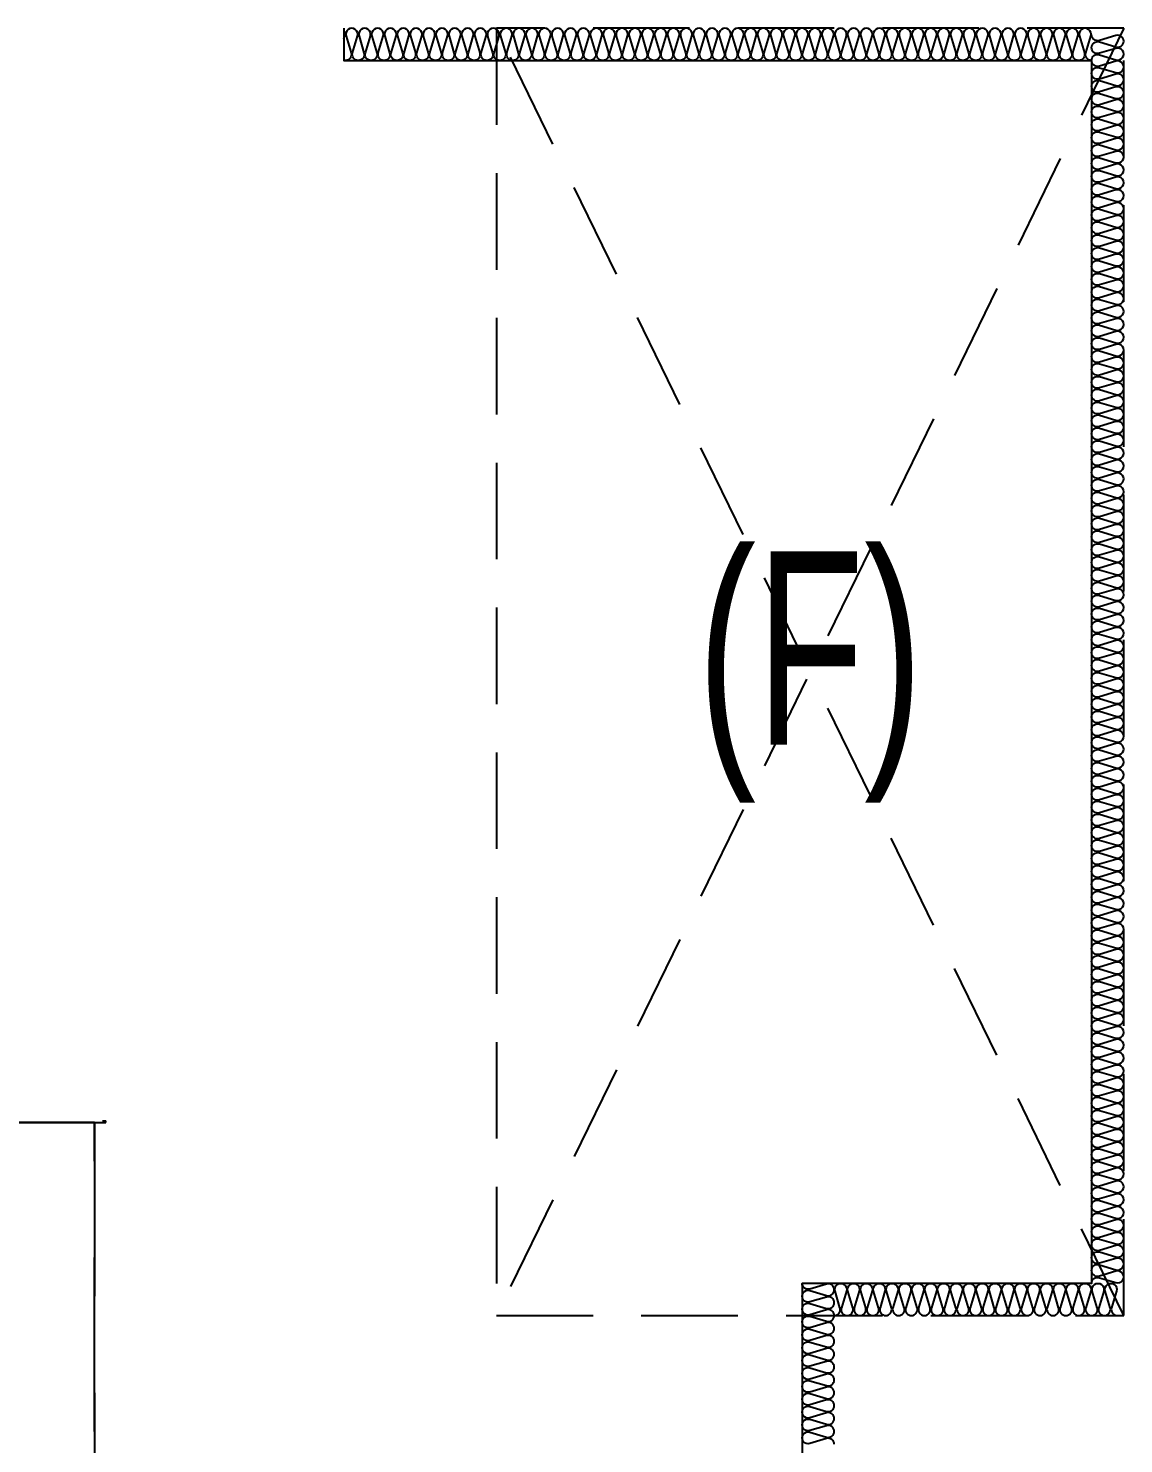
# Model space of a CAD drawing. Header units: millimetres. Extents: x 49154 to 181784, y 28275 to 149577.
# Drawn here: x 164048 to 167454, y 112307 to 116705 of the extents above; entities that cross this region are included whole.
import ezdxf
from ezdxf.enums import TextEntityAlignment as Align

# ---------------------------------------------------------------- set-up
doc = ezdxf.new("R2010")
doc.units = ezdxf.units.MM
doc.header["$LTSCALE"] = 300
for name, pattern in [('H1', [1.5, 1, -0.5]), ('HID', [2.8, 1.8, -1]), ('HIDDEN2', [0.1875, 0.125, -0.0625])]:
    doc.linetypes.add(name, pattern=pattern)
doc.layers.add('A-ETC-GEN', color=253, linetype='HIDDEN2')
doc.layers.add('ISL', color=251, linetype='Continuous')
doc.layers.add('A-ETC-소방 NOPLOT', color=163, linetype='Continuous', plot=False)
doc.styles.add('Gdim', font='')
doc.styles.get('Gdim').set_extended_font_data('Dotum')

# ---------------------------------------------------------------- blocks, each defined once
blk = doc.blocks.new('OA2')
at = {"color": 0, "linetype": 'HID'}
for p, q in [((300, -3375), (7500, -3375)), ((7500, -3375), (7500, -3375)), ((7500, -3375), (7500, -3375)), ((7500, -3375), (7500, -3375)), ((7500, -3375), (7535, -3375)), ((7500, -3375), (7500, -3375)), ((7500, -3375), (7500, -3375)), ((7525, -3370), (7535, -3370)), ((7525, -3370), (7525, -3370)), ((7535, -3375), (7535, -3370)), ((7535, -3370), (7535, -3370)), ((7535, -3375), (7535, -3375)), ((7535, -3375), (7535, -3375))]:
    blk.add_line(p, q, dxfattribs=at)
for points in [[(300, -3375), (300, -9375), (7500, -9375), (7500, -3375)], [(300, -3375), (7500, -3375), (7500, -9375), (300, -9375)]]:
    blk.add_lwpolyline(points, close=True, dxfattribs=at)

msp = doc.modelspace()

# ---------------------------------------------------------------- linework, layer by layer
at = {"layer": 'A-ETC-소방 NOPLOT', "color": 1, "linetype": 'H1'}
for p, q in [((167453.6, 116705), (165503.6, 112705)), ((167453.6, 112705), (165503.6, 116705))]:
    msp.add_line(p, q, dxfattribs=at)
at = {"layer": 'A-ETC-소방 NOPLOT', "color": 1, "linetype": 'H1', "elevation": 0}
msp.add_lwpolyline([(167453.6, 116705), (165503.6, 116705), (165503.6, 112705), (167453.6, 112705)], close=True, dxfattribs=at)
at = {"layer": 'ISL', "elevation": 0}
msp.add_lwpolyline([(165028.6, 116705), (165028.6, 116605), (167353.6, 116605), (167353.6, 112805), (166453.6, 112805), (166453.6, 111405), (167453.6, 111405), (167453.6, 108105), (166653.6, 108105), (166653.6, 107555), (166553.6, 107555)], dxfattribs=at)
for points in [[(167353.6, 116605, -0.509267), (167335.9, 116629.3), (167351.2, 116680.8, 1.372593), (167315.9, 116680.8), (167331.2, 116629.3, -0.509267), (167313.6, 116605, -0.509267), (167295.9, 116629.3), (167311.2, 116680.8, 1.372593), (167275.9, 116680.8), (167291.2, 116629.3, -0.509267), (167273.6, 116605, -0.509267), (167255.9, 116629.3), (167271.2, 116680.8, 1.372593), (167235.9, 116680.8), (167251.2, 116629.3, -0.509267), (167233.6, 116605, -0.509267), (167215.9, 116629.3), (167231.2, 116680.8, 1.372593), (167195.9, 116680.8), (167211.2, 116629.3, -0.509267), (167193.6, 116605, -0.509267), (167175.9, 116629.3), (167191.2, 116680.8, 1.372593), (167155.9, 116680.8), (167171.2, 116629.3, -0.509267), (167153.6, 116605, -0.509267), (167135.9, 116629.3), (167151.2, 116680.8, 1.372593), (167115.9, 116680.8), (167131.2, 116629.3, -0.509267), (167113.6, 116605, -0.509267), (167095.9, 116629.3), (167111.2, 116680.8, 1.372593), (167075.9, 116680.8), (167091.2, 116629.3, -0.509267), (167073.6, 116605, -0.509267), (167055.9, 116629.3), (167071.2, 116680.8, 1.372593), (167035.9, 116680.8), (167051.2, 116629.3, -0.509267), (167033.6, 116605, -0.509267), (167015.9, 116629.3), (167031.2, 116680.8, 1.372593), (166995.9, 116680.8), (167011.2, 116629.3, -0.509267), (166993.6, 116605, -0.509267), (166975.9, 116629.3), (166991.2, 116680.8, 1.372593), (166955.9, 116680.8), (166971.2, 116629.3, -0.509267), (166953.6, 116605, -0.509267), (166935.9, 116629.3), (166951.2, 116680.8, 1.372593), (166915.9, 116680.8), (166931.2, 116629.3, -0.509267), (166913.6, 116605, -0.509267), (166895.9, 116629.3), (166911.2, 116680.8, 1.372593), (166875.9, 116680.8), (166891.2, 116629.3, -0.509267), (166873.6, 116605, -0.509267), (166855.9, 116629.3), (166871.2, 116680.8, 1.372593), (166835.9, 116680.8), (166851.2, 116629.3, -0.509267), (166833.6, 116605, -0.509267), (166815.9, 116629.3), (166831.2, 116680.8, 1.372593), (166795.9, 116680.8), (166811.2, 116629.3, -0.509267), (166793.6, 116605, -0.509267), (166775.9, 116629.3), (166791.2, 116680.8, 1.372593), (166755.9, 116680.8), (166771.2, 116629.3, -0.509267), (166753.6, 116605, -0.509267), (166735.9, 116629.3), (166751.2, 116680.8, 1.372593), (166715.9, 116680.8), (166731.2, 116629.3, -0.509267), (166713.6, 116605, -0.509267), (166695.9, 116629.3), (166711.2, 116680.8, 1.372593), (166675.9, 116680.8), (166691.2, 116629.3, -0.509267), (166673.6, 116605, -0.509267), (166655.9, 116629.3), (166671.2, 116680.8, 1.372593), (166635.9, 116680.8), (166651.2, 116629.3, -0.509267), (166633.6, 116605, -0.509267), (166615.9, 116629.3), (166631.2, 116680.8, 1.372593), (166595.9, 116680.8), (166611.2, 116629.3, -0.509267), (166593.6, 116605, -0.509267), (166575.9, 116629.3), (166591.2, 116680.8, 1.372593), (166555.9, 116680.8), (166571.2, 116629.3, -0.509267), (166553.6, 116605, -0.509267), (166535.9, 116629.3), (166551.2, 116680.8, 1.372593), (166515.9, 116680.8), (166531.2, 116629.3, -0.509267), (166513.6, 116605, -0.509267), (166495.9, 116629.3), (166511.2, 116680.8, 1.372593), (166475.9, 116680.8), (166491.2, 116629.3, -0.509267), (166473.6, 116605, -0.509267), (166455.9, 116629.3), (166471.2, 116680.8, 1.372593), (166435.9, 116680.8), (166451.2, 116629.3, -0.509267), (166433.6, 116605, -0.509267), (166415.9, 116629.3), (166431.2, 116680.8, 1.372593), (166395.9, 116680.8), (166411.2, 116629.3, -0.509267), (166393.6, 116605, -0.509267), (166375.9, 116629.3), (166391.2, 116680.8, 1.372593), (166355.9, 116680.8), (166371.2, 116629.3, -0.509267), (166353.6, 116605, -0.509267), (166335.9, 116629.3), (166351.2, 116680.8, 1.372593), (166315.9, 116680.8), (166331.2, 116629.3, -0.509267), (166313.6, 116605, -0.509267), (166295.9, 116629.3), (166311.2, 116680.8, 1.372593), (166275.9, 116680.8), (166291.2, 116629.3, -0.509267), (166273.6, 116605, -0.509267), (166255.9, 116629.3), (166271.2, 116680.8, 1.372593), (166235.9, 116680.8), (166251.2, 116629.3, -0.509267), (166233.6, 116605, -0.509267), (166215.9, 116629.3), (166231.2, 116680.8, 1.372593), (166195.9, 116680.8), (166211.2, 116629.3, -0.509267), (166193.6, 116605, -0.509267), (166175.9, 116629.3), (166191.2, 116680.8, 1.372593), (166155.9, 116680.8), (166171.2, 116629.3, -0.509267), (166153.6, 116605, -0.509267), (166135.9, 116629.3), (166151.2, 116680.8, 1.372593), (166115.9, 116680.8), (166131.2, 116629.3, -0.509267), (166113.6, 116605, -0.509267), (166095.9, 116629.3), (166111.2, 116680.8, 1.372593), (166075.9, 116680.8), (166091.2, 116629.3, -0.509267), (166073.6, 116605, -0.509267), (166055.9, 116629.3), (166071.2, 116680.8, 1.372593), (166035.9, 116680.8), (166051.2, 116629.3, -0.509267), (166033.6, 116605, -0.509267), (166015.9, 116629.3), (166031.2, 116680.8, 1.372593), (165995.9, 116680.8), (166011.2, 116629.3, -0.509267), (165993.6, 116605, -0.509267), (165975.9, 116629.3), (165991.2, 116680.8, 1.372593), (165955.9, 116680.8), (165971.2, 116629.3, -0.509267), (165953.6, 116605, -0.509267), (165935.9, 116629.3), (165951.2, 116680.8, 1.372593), (165915.9, 116680.8), (165931.2, 116629.3, -0.509267), (165913.6, 116605, -0.509267), (165895.9, 116629.3), (165911.2, 116680.8, 1.372593), (165875.9, 116680.8), (165891.2, 116629.3, -0.509267), (165873.6, 116605, -0.509267), (165855.9, 116629.3), (165871.2, 116680.8, 1.372593), (165835.9, 116680.8), (165851.2, 116629.3, -0.509267), (165833.6, 116605, -0.509267), (165815.9, 116629.3), (165831.2, 116680.8, 1.372593), (165795.9, 116680.8), (165811.2, 116629.3, -0.509267), (165793.6, 116605, -0.509267), (165775.9, 116629.3), (165791.2, 116680.8, 1.372593), (165755.9, 116680.8), (165771.2, 116629.3, -0.509267), (165753.6, 116605, -0.509267), (165735.9, 116629.3), (165751.2, 116680.8, 1.372593), (165715.9, 116680.8), (165731.2, 116629.3, -0.509267), (165713.6, 116605, -0.509267), (165695.9, 116629.3), (165711.2, 116680.8, 1.372593), (165675.9, 116680.8), (165691.2, 116629.3, -0.509267), (165673.6, 116605, -0.509267), (165655.9, 116629.3), (165671.2, 116680.8, 1.372593), (165635.9, 116680.8), (165651.2, 116629.3, -0.509267), (165633.6, 116605, -0.509267), (165615.9, 116629.3), (165631.2, 116680.8, 1.372593), (165595.9, 116680.8), (165611.2, 116629.3, -0.509267), (165593.6, 116605, -0.509267), (165575.9, 116629.3), (165591.2, 116680.8, 1.372593), (165555.9, 116680.8), (165571.2, 116629.3, -0.509267), (165553.6, 116605, -0.509267), (165535.9, 116629.3), (165551.2, 116680.8, 1.372593), (165515.9, 116680.8), (165531.2, 116629.3, -0.509267), (165513.6, 116605, -0.509267), (165495.9, 116629.3), (165511.2, 116680.8, 1.372593), (165475.9, 116680.8), (165491.2, 116629.3, -0.509267), (165473.6, 116605, -0.509267), (165455.9, 116629.3), (165471.2, 116680.8, 1.372593), (165435.9, 116680.8), (165451.2, 116629.3, -0.509267), (165433.6, 116605, -0.509267), (165415.9, 116629.3), (165431.2, 116680.8, 1.372593), (165395.9, 116680.8), (165411.2, 116629.3, -0.509267), (165393.6, 116605, -0.509267), (165375.9, 116629.3), (165391.2, 116680.8, 1.372593), (165355.9, 116680.8), (165371.2, 116629.3, -0.509267), (165353.6, 116605, -0.509267), (165335.9, 116629.3), (165351.2, 116680.8, 1.372593), (165315.9, 116680.8), (165331.2, 116629.3, -0.509267), (165313.6, 116605, -0.509267), (165295.9, 116629.3), (165311.2, 116680.8, 1.372593), (165275.9, 116680.8), (165291.2, 116629.3, -0.509267), (165273.6, 116605, -0.509267), (165255.9, 116629.3), (165271.2, 116680.8, 1.372593), (165235.9, 116680.8), (165251.2, 116629.3, -0.509267), (165233.6, 116605, -0.509267), (165215.9, 116629.3), (165231.2, 116680.8, 1.372593), (165195.9, 116680.8), (165211.2, 116629.3, -0.509267), (165193.6, 116605, -0.509267), (165175.9, 116629.3), (165191.2, 116680.8, 1.372593), (165155.9, 116680.8), (165171.2, 116629.3, -0.509267), (165153.6, 116605, -0.509267), (165135.9, 116629.3), (165151.2, 116680.8, 1.372593), (165115.9, 116680.8), (165131.2, 116629.3, -0.509267), (165113.6, 116605, -0.509267), (165095.9, 116629.3), (165111.2, 116680.8, 1.372593), (165075.9, 116680.8), (165091.2, 116629.3, -0.509267), (165073.6, 116605, -0.509267), (165055.9, 116629.3), (165071.2, 116680.8, 1.372593), (165035.9, 116680.8), (165051.2, 116629.3, -0.509267), (165033.6, 116605, -0.06808), (165028.6, 116605.7, -0.06808)], [(165028.6, 116671.9), (165031.2, 116680.8, 0.239137), (165028.6, 116697.4, 0.239137)], [(167353.6, 112805, -0.509267), (167377.8, 112822.7), (167429.3, 112807.4, 1.372593), (167429.3, 112842.7), (167377.8, 112827.4, -0.509267), (167353.6, 112845, -0.509267), (167377.8, 112862.7), (167429.3, 112847.4, 1.372593), (167429.3, 112882.7), (167377.8, 112867.4, -0.509267), (167353.6, 112885, -0.509267), (167377.8, 112902.7), (167429.3, 112887.4, 1.372593), (167429.3, 112922.7), (167377.8, 112907.4, -0.509267), (167353.6, 112925, -0.509267), (167377.8, 112942.7), (167429.3, 112927.4, 1.372593), (167429.3, 112962.7), (167377.8, 112947.4, -0.509267), (167353.6, 112965, -0.509267), (167377.8, 112982.7), (167429.3, 112967.4, 1.372593), (167429.3, 113002.7), (167377.8, 112987.4, -0.509267), (167353.6, 113005, -0.509267), (167377.8, 113022.7), (167429.3, 113007.4, 1.372593), (167429.3, 113042.7), (167377.8, 113027.4, -0.509267), (167353.6, 113045, -0.509267), (167377.8, 113062.7), (167429.3, 113047.4, 1.372593), (167429.3, 113082.7), (167377.8, 113067.4, -0.509267), (167353.6, 113085, -0.509267), (167377.8, 113102.7), (167429.3, 113087.4, 1.372593), (167429.3, 113122.7), (167377.8, 113107.4, -0.509267), (167353.6, 113125, -0.509267), (167377.8, 113142.7), (167429.3, 113127.4, 1.372593), (167429.3, 113162.7), (167377.8, 113147.4, -0.509267), (167353.6, 113165, -0.509267), (167377.8, 113182.7), (167429.3, 113167.4, 1.372593), (167429.3, 113202.7), (167377.8, 113187.4, -0.509267), (167353.6, 113205, -0.509267), (167377.8, 113222.7), (167429.3, 113207.4, 1.372593), (167429.3, 113242.7), (167377.8, 113227.4, -0.509267), (167353.6, 113245, -0.509267), (167377.8, 113262.7), (167429.3, 113247.4, 1.372593), (167429.3, 113282.7), (167377.8, 113267.4, -0.509267), (167353.6, 113285, -0.509267), (167377.8, 113302.7), (167429.3, 113287.4, 1.372593), (167429.3, 113322.7), (167377.8, 113307.4, -0.509267), (167353.6, 113325, -0.509267), (167377.8, 113342.7), (167429.3, 113327.4, 1.372593), (167429.3, 113362.7), (167377.8, 113347.4, -0.509267), (167353.6, 113365, -0.509267), (167377.8, 113382.7), (167429.3, 113367.4, 1.372593), (167429.3, 113402.7), (167377.8, 113387.4, -0.509267), (167353.6, 113405, -0.509267), (167377.8, 113422.7), (167429.3, 113407.4, 1.372593), (167429.3, 113442.7), (167377.8, 113427.4, -0.509267), (167353.6, 113445, -0.509267), (167377.8, 113462.7), (167429.3, 113447.4, 1.372593), (167429.3, 113482.7), (167377.8, 113467.4, -0.509267), (167353.6, 113485, -0.509267), (167377.8, 113502.7), (167429.3, 113487.4, 1.372593), (167429.3, 113522.7), (167377.8, 113507.4, -0.509267), (167353.6, 113525, -0.509267), (167377.8, 113542.7), (167429.3, 113527.4, 1.372593), (167429.3, 113562.7), (167377.8, 113547.4, -0.509267), (167353.6, 113565, -0.509267), (167377.8, 113582.7), (167429.3, 113567.4, 1.372593), (167429.3, 113602.7), (167377.8, 113587.4, -0.509267), (167353.6, 113605, -0.509267), (167377.8, 113622.7), (167429.3, 113607.4, 1.372593), (167429.3, 113642.7), (167377.8, 113627.4, -0.509267), (167353.6, 113645, -0.509267), (167377.8, 113662.7), (167429.3, 113647.4, 1.372593), (167429.3, 113682.7), (167377.8, 113667.4, -0.509267), (167353.6, 113685, -0.509267), (167377.8, 113702.7), (167429.3, 113687.4, 1.372593), (167429.3, 113722.7), (167377.8, 113707.4, -0.509267), (167353.6, 113725, -0.509267), (167377.8, 113742.7), (167429.3, 113727.4, 1.372593), (167429.3, 113762.7), (167377.8, 113747.4, -0.509267), (167353.6, 113765, -0.509267), (167377.8, 113782.7), (167429.3, 113767.4, 1.372593), (167429.3, 113802.7), (167377.8, 113787.4, -0.509267), (167353.6, 113805, -0.509267), (167377.8, 113822.7), (167429.3, 113807.4, 1.372593), (167429.3, 113842.7), (167377.8, 113827.4, -0.509267), (167353.6, 113845, -0.509267), (167377.8, 113862.7), (167429.3, 113847.4, 1.372593), (167429.3, 113882.7), (167377.8, 113867.4, -0.509267), (167353.6, 113885, -0.509267), (167377.8, 113902.7), (167429.3, 113887.4, 1.372593), (167429.3, 113922.7), (167377.8, 113907.4, -0.509267), (167353.6, 113925, -0.509267), (167377.8, 113942.7), (167429.3, 113927.4, 1.372593), (167429.3, 113962.7), (167377.8, 113947.4, -0.509267), (167353.6, 113965, -0.509267), (167377.8, 113982.7), (167429.3, 113967.4, 1.372593), (167429.3, 114002.7), (167377.8, 113987.4, -0.509267), (167353.6, 114005, -0.509267), (167377.8, 114022.7), (167429.3, 114007.4, 1.372593), (167429.3, 114042.7), (167377.8, 114027.4, -0.509267), (167353.6, 114045, -0.509267), (167377.8, 114062.7), (167429.3, 114047.4, 1.372593), (167429.3, 114082.7), (167377.8, 114067.4, -0.509267), (167353.6, 114085, -0.509267), (167377.8, 114102.7), (167429.3, 114087.4, 1.372593), (167429.3, 114122.7), (167377.8, 114107.4, -0.509267), (167353.6, 114125, -0.509267), (167377.8, 114142.7), (167429.3, 114127.4, 1.372593), (167429.3, 114162.7), (167377.8, 114147.4, -0.509267), (167353.6, 114165, -0.509267), (167377.8, 114182.7), (167429.3, 114167.4, 1.372593), (167429.3, 114202.7), (167377.8, 114187.4, -0.509267), (167353.6, 114205, -0.509267), (167377.8, 114222.7), (167429.3, 114207.4, 1.372593), (167429.3, 114242.7), (167377.8, 114227.4, -0.509267), (167353.6, 114245, -0.509267), (167377.8, 114262.7), (167429.3, 114247.4, 1.372593), (167429.3, 114282.7), (167377.8, 114267.4, -0.509267), (167353.6, 114285, -0.509267), (167377.8, 114302.7), (167429.3, 114287.4, 1.372593), (167429.3, 114322.7), (167377.8, 114307.4, -0.509267), (167353.6, 114325, -0.509267), (167377.8, 114342.7), (167429.3, 114327.4, 1.372593), (167429.3, 114362.7), (167377.8, 114347.4, -0.509267), (167353.6, 114365, -0.509267), (167377.8, 114382.7), (167429.3, 114367.4, 1.372593), (167429.3, 114402.7), (167377.8, 114387.4, -0.509267), (167353.6, 114405, -0.509267), (167377.8, 114422.7), (167429.3, 114407.4, 1.372593), (167429.3, 114442.7), (167377.8, 114427.4, -0.509267), (167353.6, 114445, -0.509267), (167377.8, 114462.7), (167429.3, 114447.4, 1.372593), (167429.3, 114482.7), (167377.8, 114467.4, -0.509267), (167353.6, 114485, -0.509267), (167377.8, 114502.7), (167429.3, 114487.4, 1.372593), (167429.3, 114522.7), (167377.8, 114507.4, -0.509267), (167353.6, 114525, -0.509267), (167377.8, 114542.7), (167429.3, 114527.4, 1.372593), (167429.3, 114562.7), (167377.8, 114547.4, -0.509267), (167353.6, 114565, -0.509267), (167377.8, 114582.7), (167429.3, 114567.4, 1.372593), (167429.3, 114602.7), (167377.8, 114587.4, -0.509267), (167353.6, 114605, -0.509267), (167377.8, 114622.7), (167429.3, 114607.4, 1.372593), (167429.3, 114642.7), (167377.8, 114627.4, -0.509267), (167353.6, 114645, -0.509267), (167377.8, 114662.7), (167429.3, 114647.4, 1.372593), (167429.3, 114682.7), (167377.8, 114667.4, -0.509267), (167353.6, 114685, -0.509267), (167377.8, 114702.7), (167429.3, 114687.4, 1.372593), (167429.3, 114722.7), (167377.8, 114707.4, -0.509267), (167353.6, 114725, -0.509267), (167377.8, 114742.7), (167429.3, 114727.4, 1.372593), (167429.3, 114762.7), (167377.8, 114747.4, -0.509267), (167353.6, 114765, -0.509267), (167377.8, 114782.7), (167429.3, 114767.4, 1.372593), (167429.3, 114802.7), (167377.8, 114787.4, -0.509267), (167353.6, 114805, -0.509267), (167377.8, 114822.7), (167429.3, 114807.4, 1.372593), (167429.3, 114842.7), (167377.8, 114827.4, -0.509267), (167353.6, 114845, -0.509267), (167377.8, 114862.7), (167429.3, 114847.4, 1.372593), (167429.3, 114882.7), (167377.8, 114867.4, -0.509267), (167353.6, 114885, -0.509267), (167377.8, 114902.7), (167429.3, 114887.4, 1.372593), (167429.3, 114922.7), (167377.8, 114907.4, -0.509267), (167353.6, 114925, -0.509267), (167377.8, 114942.7), (167429.3, 114927.4, 1.372593), (167429.3, 114962.7), (167377.8, 114947.4, -0.509267), (167353.6, 114965, -0.509267), (167377.8, 114982.7), (167429.3, 114967.4, 1.372593), (167429.3, 115002.7), (167377.8, 114987.4, -0.509267), (167353.6, 115005, -0.509267), (167377.8, 115022.7), (167429.3, 115007.4, 1.372593), (167429.3, 115042.7), (167377.8, 115027.4, -0.509267), (167353.6, 115045, -0.509267), (167377.8, 115062.7), (167429.3, 115047.4, 1.372593), (167429.3, 115082.7), (167377.8, 115067.4, -0.509267), (167353.6, 115085, -0.509267), (167377.8, 115102.7), (167429.3, 115087.4, 1.372593), (167429.3, 115122.7), (167377.8, 115107.4, -0.509267), (167353.6, 115125, -0.509267), (167377.8, 115142.7), (167429.3, 115127.4, 1.372593), (167429.3, 115162.7), (167377.8, 115147.4, -0.509267), (167353.6, 115165, -0.509267), (167377.8, 115182.7), (167429.3, 115167.4, 1.372593), (167429.3, 115202.7), (167377.8, 115187.4, -0.509267), (167353.6, 115205, -0.509267), (167377.8, 115222.7), (167429.3, 115207.4, 1.372593), (167429.3, 115242.7), (167377.8, 115227.4, -0.509267), (167353.6, 115245, -0.509267), (167377.8, 115262.7), (167429.3, 115247.4, 1.372593), (167429.3, 115282.7), (167377.8, 115267.4, -0.509267), (167353.6, 115285, -0.509267), (167377.8, 115302.7), (167429.3, 115287.4, 1.372593), (167429.3, 115322.7), (167377.8, 115307.4, -0.509267), (167353.6, 115325, -0.509267), (167377.8, 115342.7), (167429.3, 115327.4, 1.372593), (167429.3, 115362.7), (167377.8, 115347.4, -0.509267), (167353.6, 115365, -0.509267), (167377.8, 115382.7), (167429.3, 115367.4, 1.372593), (167429.3, 115402.7), (167377.8, 115387.4, -0.509267), (167353.6, 115405, -0.509267), (167377.8, 115422.7), (167429.3, 115407.4, 1.372593), (167429.3, 115442.7), (167377.8, 115427.4, -0.509267), (167353.6, 115445, -0.509267), (167377.8, 115462.7), (167429.3, 115447.4, 1.372593), (167429.3, 115482.7), (167377.8, 115467.4, -0.509267), (167353.6, 115485, -0.509267), (167377.8, 115502.7), (167429.3, 115487.4, 1.372593), (167429.3, 115522.7), (167377.8, 115507.4, -0.509267), (167353.6, 115525, -0.509267), (167377.8, 115542.7), (167429.3, 115527.4, 1.372593), (167429.3, 115562.7), (167377.8, 115547.4, -0.509267), (167353.6, 115565, -0.509267), (167377.8, 115582.7), (167429.3, 115567.4, 1.372593), (167429.3, 115602.7), (167377.8, 115587.4, -0.509267), (167353.6, 115605, -0.509267), (167377.8, 115622.7), (167429.3, 115607.4, 1.372593), (167429.3, 115642.7), (167377.8, 115627.4, -0.509267), (167353.6, 115645, -0.509267), (167377.8, 115662.7), (167429.3, 115647.4, 1.372593), (167429.3, 115682.7), (167377.8, 115667.4, -0.509267), (167353.6, 115685, -0.509267), (167377.8, 115702.7), (167429.3, 115687.4, 1.372593), (167429.3, 115722.7), (167377.8, 115707.4, -0.509267), (167353.6, 115725, -0.509267), (167377.8, 115742.7), (167429.3, 115727.4, 1.372593), (167429.3, 115762.7), (167377.8, 115747.4, -0.509267), (167353.6, 115765, -0.509267), (167377.8, 115782.7), (167429.3, 115767.4, 1.372593), (167429.3, 115802.7), (167377.8, 115787.4, -0.509267), (167353.6, 115805, -0.509267), (167377.8, 115822.7), (167429.3, 115807.4, 1.372593), (167429.3, 115842.7), (167377.8, 115827.4, -0.509267), (167353.6, 115845, -0.509267), (167377.8, 115862.7), (167429.3, 115847.4, 1.372593), (167429.3, 115882.7), (167377.8, 115867.4, -0.509267), (167353.6, 115885, -0.509267), (167377.8, 115902.7), (167429.3, 115887.4, 1.372593), (167429.3, 115922.7), (167377.8, 115907.4, -0.509267), (167353.6, 115925, -0.509267), (167377.8, 115942.7), (167429.3, 115927.4, 1.372593), (167429.3, 115962.7), (167377.8, 115947.4, -0.509267), (167353.6, 115965, -0.509267), (167377.8, 115982.7), (167429.3, 115967.4, 1.372593), (167429.3, 116002.7), (167377.8, 115987.4, -0.509267), (167353.6, 116005, -0.509267), (167377.8, 116022.7), (167429.3, 116007.4, 1.372593), (167429.3, 116042.7), (167377.8, 116027.4, -0.509267), (167353.6, 116045, -0.509267), (167377.8, 116062.7), (167429.3, 116047.4, 1.372593), (167429.3, 116082.7), (167377.8, 116067.4, -0.509267), (167353.6, 116085, -0.509267), (167377.8, 116102.7), (167429.3, 116087.4, 1.372593), (167429.3, 116122.7), (167377.8, 116107.4, -0.509267), (167353.6, 116125, -0.509267), (167377.8, 116142.7), (167429.3, 116127.4, 1.372593), (167429.3, 116162.7), (167377.8, 116147.4, -0.509267), (167353.6, 116165, -0.509267), (167377.8, 116182.7), (167429.3, 116167.4, 1.372593), (167429.3, 116202.7), (167377.8, 116187.4, -0.509267), (167353.6, 116205, -0.509267), (167377.8, 116222.7), (167429.3, 116207.4, 1.372593), (167429.3, 116242.7), (167377.8, 116227.4, -0.509267), (167353.6, 116245, -0.509267), (167377.8, 116262.7), (167429.3, 116247.4, 1.372593), (167429.3, 116282.7), (167377.8, 116267.4, -0.509267), (167353.6, 116285, -0.509267), (167377.8, 116302.7), (167429.3, 116287.4, 1.372593), (167429.3, 116322.7), (167377.8, 116307.4, -0.509267), (167353.6, 116325, -0.509267), (167377.8, 116342.7), (167429.3, 116327.4, 1.372593), (167429.3, 116362.7), (167377.8, 116347.4, -0.509267), (167353.6, 116365, -0.509267), (167377.8, 116382.7), (167429.3, 116367.4, 1.372593), (167429.3, 116402.7), (167377.8, 116387.4, -0.509267), (167353.6, 116405, -0.509267), (167377.8, 116422.7), (167429.3, 116407.4, 1.372593), (167429.3, 116442.7), (167377.8, 116427.4, -0.509267), (167353.6, 116445, -0.509267), (167377.8, 116462.7), (167429.3, 116447.4, 1.372593), (167429.3, 116482.7), (167377.8, 116467.4, -0.509267), (167353.6, 116485, -0.509267), (167377.8, 116502.7), (167429.3, 116487.4, 1.372593), (167429.3, 116522.7), (167377.8, 116507.4, -0.509267), (167353.6, 116525, -0.509267), (167377.8, 116542.7), (167429.3, 116527.4, 1.372593), (167429.3, 116562.7), (167377.8, 116547.4, -0.509267), (167353.6, 116565, -0.509267), (167377.8, 116582.7), (167429.3, 116567.4, 1.372593), (167429.3, 116602.7), (167377.8, 116587.4, -0.509267), (167353.6, 116605, -0.509267), (167377.8, 116622.7), (167429.3, 116607.4, 1.372593), (167429.3, 116642.7), (167377.8, 116627.4, -0.509267), (167353.6, 116645, -0.509267), (167377.8, 116662.7), (167429.3, 116647.4, 1.372593), (167429.3, 116682.7), (167377.8, 116667.4, -0.509267), (167353.6, 116685)], [(166553.6, 112305, 0.509267), (166529.3, 112322.7), (166477.8, 112307.4, -1.372593), (166477.8, 112342.7), (166529.3, 112327.4, 0.509267), (166553.6, 112345, 0.509267), (166529.3, 112362.7), (166477.8, 112347.4, -1.372593), (166477.8, 112382.7), (166529.3, 112367.4, 0.509267), (166553.6, 112385, 0.509267), (166529.3, 112402.7), (166477.8, 112387.4, -1.372593), (166477.8, 112422.7), (166529.3, 112407.4, 0.509267), (166553.6, 112425, 0.509267), (166529.3, 112442.7), (166477.8, 112427.4, -1.372593), (166477.8, 112462.7), (166529.3, 112447.4, 0.509267), (166553.6, 112465, 0.509267), (166529.3, 112482.7), (166477.8, 112467.4, -1.372593), (166477.8, 112502.7), (166529.3, 112487.4, 0.509267), (166553.6, 112505, 0.509267), (166529.3, 112522.7), (166477.8, 112507.4, -1.372593), (166477.8, 112542.7), (166529.3, 112527.4, 0.509267), (166553.6, 112545, 0.509267), (166529.3, 112562.7), (166477.8, 112547.4, -1.372593), (166477.8, 112582.7), (166529.3, 112567.4, 0.509267), (166553.6, 112585, 0.509267), (166529.3, 112602.7), (166477.8, 112587.4, -1.372593), (166477.8, 112622.7), (166529.3, 112607.4, 0.509267), (166553.6, 112625, 0.509267), (166529.3, 112642.7), (166477.8, 112627.4, -1.372593), (166477.8, 112662.7), (166529.3, 112647.4, 0.509267), (166553.6, 112665, 0.509267), (166529.3, 112682.7), (166477.8, 112667.4, -1.372593), (166477.8, 112702.7), (166529.3, 112687.4, 0.509267), (166553.6, 112705, 0.509267), (166529.3, 112722.7), (166477.8, 112707.4, -1.372593), (166477.8, 112742.7), (166529.3, 112727.4, 0.509267), (166553.6, 112745, 0.509267), (166529.3, 112762.7), (166477.8, 112747.4, -1.372593), (166477.8, 112782.7), (166529.3, 112767.4, 0.509267), (166553.6, 112785, 0.509267), (166529.3, 112802.7), (166477.8, 112787.4, -0.508361), (166453.6, 112805, -0.508361)], [(166553.6, 112705, 0.509267), (166571.3, 112729.3), (166555.9, 112780.8, -1.372593), (166591.3, 112780.8), (166575.9, 112729.3, 0.509267), (166593.6, 112705, 0.509267), (166611.3, 112729.3), (166595.9, 112780.8, -1.372593), (166631.3, 112780.8), (166615.9, 112729.3, 0.509267), (166633.6, 112705, 0.509267), (166651.3, 112729.3), (166635.9, 112780.8, -1.372593), (166671.3, 112780.8), (166655.9, 112729.3, 0.509267), (166673.6, 112705, 0.509267), (166691.3, 112729.3), (166675.9, 112780.8, -1.372593), (166711.3, 112780.8), (166695.9, 112729.3, 0.509267), (166713.6, 112705, 0.509267), (166731.3, 112729.3), (166715.9, 112780.8, -1.372593), (166751.3, 112780.8), (166735.9, 112729.3, 0.509267), (166753.6, 112705, 0.509267), (166771.3, 112729.3), (166755.9, 112780.8, -1.372593), (166791.3, 112780.8), (166775.9, 112729.3, 0.509267), (166793.6, 112705, 0.509267), (166811.3, 112729.3), (166795.9, 112780.8, -1.372593), (166831.3, 112780.8), (166815.9, 112729.3, 0.509267), (166833.6, 112705, 0.509267), (166851.3, 112729.3), (166835.9, 112780.8, -1.372593), (166871.3, 112780.8), (166855.9, 112729.3, 0.509267), (166873.6, 112705, 0.509267), (166891.3, 112729.3), (166875.9, 112780.8, -1.372593), (166911.3, 112780.8), (166895.9, 112729.3, 0.509267), (166913.6, 112705, 0.509267), (166931.3, 112729.3), (166915.9, 112780.8, -1.372593), (166951.3, 112780.8), (166935.9, 112729.3, 0.509267), (166953.6, 112705, 0.509267), (166971.3, 112729.3), (166955.9, 112780.8, -1.372593), (166991.3, 112780.8), (166975.9, 112729.3, 0.509267), (166993.6, 112705, 0.509267), (167011.3, 112729.3), (166995.9, 112780.8, -1.372593), (167031.3, 112780.8), (167015.9, 112729.3, 0.509267), (167033.6, 112705, 0.509267), (167051.3, 112729.3), (167035.9, 112780.8, -1.372593), (167071.3, 112780.8), (167055.9, 112729.3, 0.509267), (167073.6, 112705, 0.509267), (167091.3, 112729.3), (167075.9, 112780.8, -1.372593), (167111.3, 112780.8), (167095.9, 112729.3, 0.509267), (167113.6, 112705, 0.509267), (167131.3, 112729.3), (167115.9, 112780.8, -1.372593), (167151.3, 112780.8), (167135.9, 112729.3, 0.509267), (167153.6, 112705, 0.509267), (167171.3, 112729.3), (167155.9, 112780.8, -1.372593), (167191.3, 112780.8), (167175.9, 112729.3, 0.509267), (167193.6, 112705, 0.509267), (167211.3, 112729.3), (167195.9, 112780.8, -1.372593), (167231.3, 112780.8), (167215.9, 112729.3, 0.509267), (167233.6, 112705, 0.509267), (167251.3, 112729.3), (167235.9, 112780.8, -1.372593), (167271.3, 112780.8), (167255.9, 112729.3, 0.509267), (167273.6, 112705, 0.509267), (167291.3, 112729.3), (167275.9, 112780.8, -1.372593), (167311.3, 112780.8), (167295.9, 112729.3, 0.509267), (167313.6, 112705, 0.509267), (167331.3, 112729.3), (167315.9, 112780.8, -1.372593), (167351.3, 112780.8), (167335.9, 112729.3, 0.509267), (167353.6, 112705, 0.509267), (167371.3, 112729.3), (167355.9, 112780.8, -1.372593), (167391.3, 112780.8), (167375.9, 112729.3, 0.509267), (167393.6, 112705, 0.509267), (167411.3, 112729.3), (167395.9, 112780.8, -1.372593), (167431.3, 112780.8), (167415.9, 112729.3, 0.509267), (167433.6, 112705)]]:
    msp.add_lwpolyline(points, format="xyb", dxfattribs=at)

# ---------------------------------------------------------------- block references
at = {"layer": 'A-ETC-GEN'}
msp.add_blockref('OA2', (156753.6, 116680), dxfattribs=at)

# ---------------------------------------------------------------- texts
at = {"layer": 'A-ETC-소방 NOPLOT', "color": 1, "style": 'Gdim', "width": 0.7}
msp.add_text('(F)', height=600, dxfattribs=at).set_placement((166478.6, 114705, 0), align=Align.MIDDLE)

doc.saveas('drawing.dxf')
